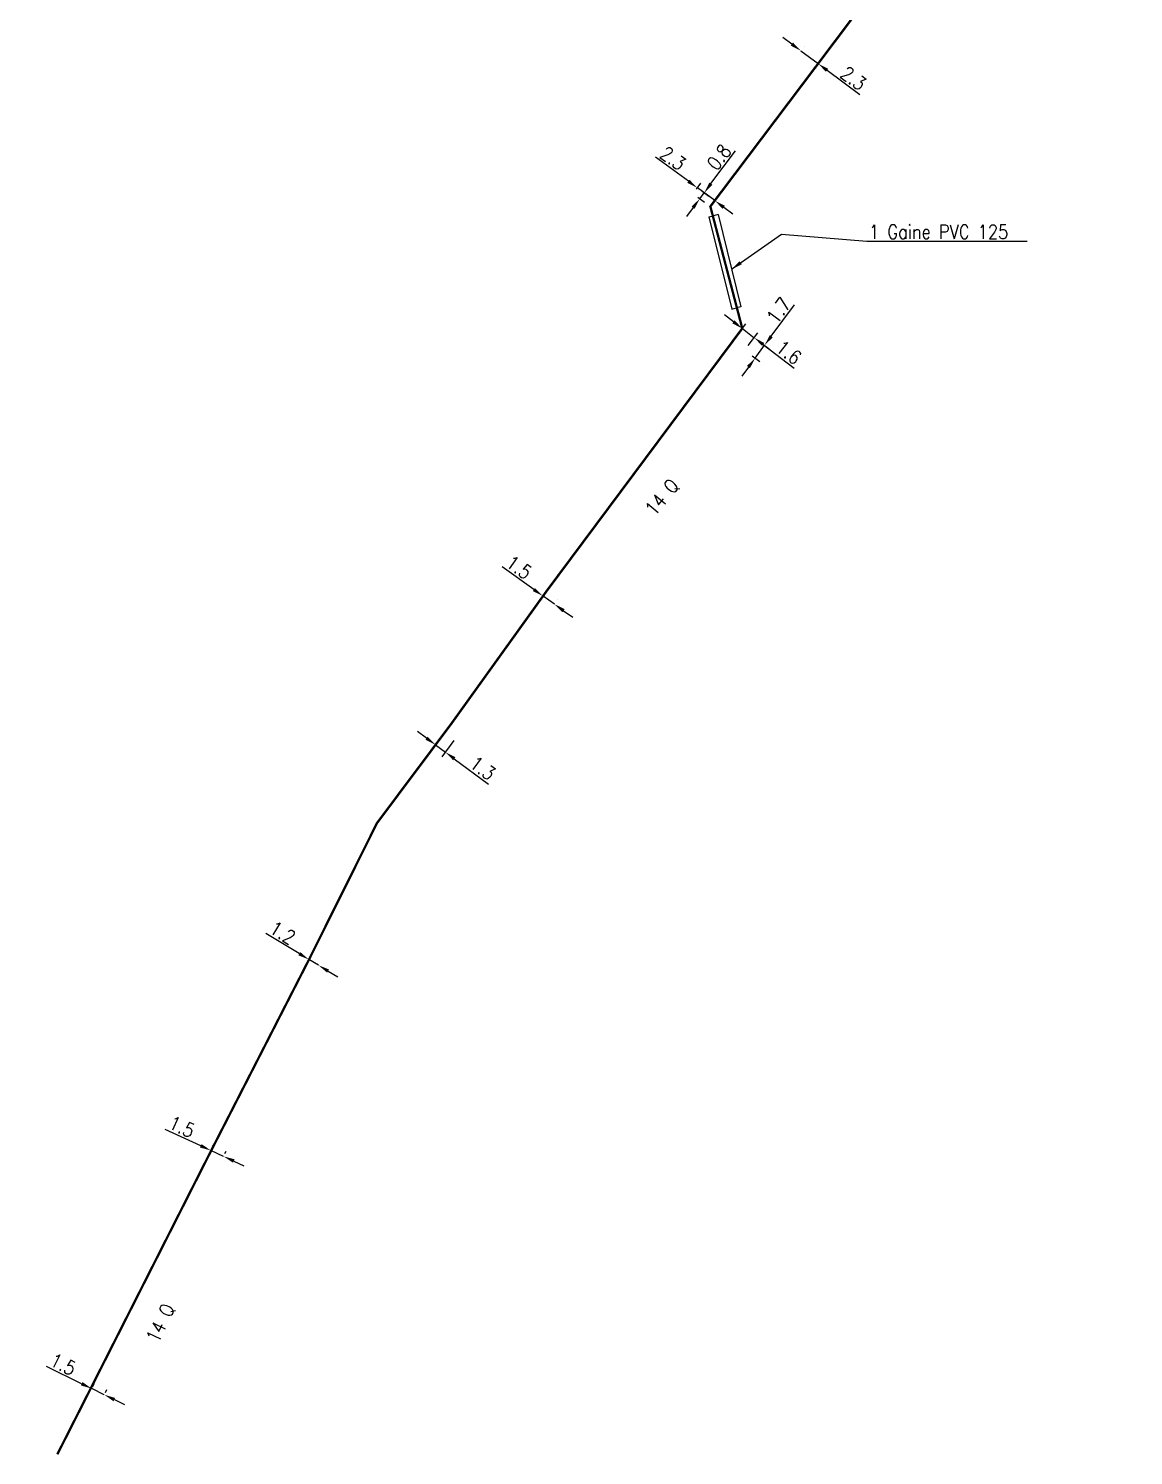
# Model space of a CAD drawing. Header units: millimetres. Extents: x 255000 to 256001, y 143000 to 143842.
# Drawn here: x 255881.9 to 256000.2, y 142999.6 to 143152.4 of the extents above; entities that cross this region are included whole.
import ezdxf
from ezdxf.enums import TextEntityAlignment as Align

# ---------------------------------------------------------------- set-up
doc = ezdxf.new("R2010")
doc.units = ezdxf.units.MM
doc.header["$MEASUREMENT"] = 0
doc.header["$PDMODE"] = 34
doc.linetypes.add('S_ST', pattern=[14, 8, -1.5, 0, -1.5, 0, -1.5, 0, -1.5])
doc.layers.get('DEFPOINTS').update_dxf_attribs({"linetype": 'CONTINUOUS'})
doc.layers.add('S_100', color=5, linetype='CONTINUOUS')
doc.layers.add('S_400', color=7, linetype='CONTINUOUS')
doc.styles.get("Standard").update_dxf_attribs({"font": 'romans.shx', "width": 0.85})
doc.dimstyles.get("Standard").update_dxf_attribs({"dimtxt": 1.5, "dimasz": 1.2, "dimexe": 0.625, "dimexo": 0.625, "dimgap": 0.25, "dimtad": 1, "dimdec": 1, "dimzin": 0, "dimdsep": 46, "dimtxsty": 'Standard', "dimcen": -0.5, "dimadec": 0, "dimazin": 0, "dimtfac": 1, "dimtdec": 1, "dimtmove": 0, "dimatfit": 3, "dimfxl": 1, "dimtolj": 1, "dimtzin": 0, "dimarcsym": 0})

# ---------------------------------------------------------------- blocks, each defined once
blk = doc.blocks.new('*D164')
at = {"layer": 'DEFPOINTS', "color": 0, "linetype": 'Continuous'}
for p in [(255926.73, 143077.43), (255925.44, 143075.69), (255927.77, 143076.65)]:
    blk.add_point(p, dxfattribs=at)
at = {"layer": 'S_100', "color": 0, "linetype": 'Continuous', "lineweight": -2}
for p, q in [((255924.48, 143076.4), (255923.51, 143077.11)), ((255926.36, 143076.92), (255925.07, 143075.18)), ((255925.44, 143075.69), (255926.49, 143074.91)), ((255927.4, 143076.15), (255926.11, 143074.41)), ((255927.45, 143074.2), (255931.1, 143071.49))]:
    blk.add_line(p, q, dxfattribs=at)
at = {"layer": 'S_100', "color": 0, "linetype": 'Continuous'}
for points in [[(255924.6, 143076.56), (255924.36, 143076.24), (255925.44, 143075.69)], [(255927.57, 143074.36), (255927.33, 143074.04), (255926.49, 143074.91)]]:
    blk.add_solid(points, dxfattribs=at)
at = {"layer": 'S_100', "color": 0, "linetype": 'Continuous', "insert": (255930.49, 143073.19), "char_height": 1.5, "attachment_point": 5, "rotation": 323.4694}
blk.add_mtext('\\A1;1.3', dxfattribs=at)
blk = doc.blocks.new('*D165')
at = {"layer": 'DEFPOINTS', "color": 0, "linetype": 'Continuous'}
for p in [(255911.87, 143052.71), (255911.87, 143052.71), (255912.9, 143052.09)]:
    blk.add_point(p, dxfattribs=at)
at = {"layer": 'S_100', "color": 0, "linetype": 'Continuous', "lineweight": -2}
for p, q in [((255910.85, 143053.33), (255907.26, 143055.49)), ((255912.9, 143052.09), (255911.87, 143052.71)), ((255913.93, 143051.47), (255914.96, 143050.85))]:
    blk.add_line(p, q, dxfattribs=at)
at = {"layer": 'S_100', "color": 0, "linetype": 'Continuous'}
for points in [[(255910.95, 143053.5), (255910.74, 143053.16), (255911.87, 143052.71)], [(255914.03, 143051.64), (255913.83, 143051.3), (255912.9, 143052.09)]]:
    blk.add_solid(points, dxfattribs=at)
at = {"layer": 'S_100', "color": 0, "linetype": 'Continuous', "insert": (255909.06, 143055.58), "char_height": 1.5, "attachment_point": 5, "rotation": 328.8752}
blk.add_mtext('\\A1;1.2', dxfattribs=at)
blk = doc.blocks.new('*D166')
at = {"layer": 'DEFPOINTS', "color": 0, "linetype": 'Continuous'}
for p in [(255901.25, 143031.98), (255901.38, 143032.26), (255902.61, 143031.35)]:
    blk.add_point(p, dxfattribs=at)
at = {"layer": 'S_100', "color": 0, "linetype": 'Continuous', "lineweight": -2}
for p, q in [((255900.29, 143032.76), (255896.49, 143034.52)), ((255901.52, 143032.55), (255901.64, 143032.83)), ((255902.74, 143031.63), (255901.38, 143032.26)), ((255902.88, 143031.92), (255903.01, 143032.2)), ((255903.83, 143031.13), (255904.92, 143030.62))]:
    blk.add_line(p, q, dxfattribs=at)
at = {"layer": 'S_100', "color": 0, "linetype": 'Continuous'}
for points in [[(255900.38, 143032.94), (255900.21, 143032.58), (255901.38, 143032.26)], [(255903.92, 143031.31), (255903.75, 143030.95), (255902.74, 143031.63)]]:
    blk.add_solid(points, dxfattribs=at)
at = {"layer": 'S_100', "color": 0, "linetype": 'Continuous', "insert": (255898.27, 143034.8), "char_height": 1.5, "attachment_point": 5, "rotation": 335.2044}
blk.add_mtext('\\A1;1.5', dxfattribs=at)
blk = doc.blocks.new('*D167')
at = {"layer": 'DEFPOINTS', "color": 0, "linetype": 'Continuous'}
for p in [(255888.46, 143006.44), (255888.62, 143006.76), (255889.81, 143005.78)]:
    blk.add_point(p, dxfattribs=at)
at = {"layer": 'S_100', "color": 0, "linetype": 'Continuous', "lineweight": -2}
for p, q in [((255887.54, 143007.29), (255883.77, 143009.12)), ((255889.97, 143006.11), (255888.62, 143006.76)), ((255888.73, 143007), (255888.89, 143007.32)), ((255890.08, 143006.34), (255890.24, 143006.67)), ((255891.05, 143005.58), (255892.13, 143005.06))]:
    blk.add_line(p, q, dxfattribs=at)
at = {"layer": 'S_100', "color": 0, "linetype": 'Continuous'}
for points in [[(255887.63, 143007.47), (255887.45, 143007.11), (255888.62, 143006.76)], [(255891.13, 143005.76), (255890.96, 143005.4), (255889.97, 143006.11)]]:
    blk.add_solid(points, dxfattribs=at)
at = {"layer": 'S_100', "color": 0, "linetype": 'Continuous', "insert": (255885.55, 143009.36), "char_height": 1.5, "attachment_point": 5, "rotation": 334.0925}
blk.add_mtext('\\A1;1.5', dxfattribs=at)
blk = doc.blocks.new('*D168')
at = {"layer": 'DEFPOINTS', "color": 0, "linetype": 'Continuous'}
for p in [(255936.95, 143091.62), (255936.95, 143091.61), (255938.17, 143090.74)]:
    blk.add_point(p, dxfattribs=at)
at = {"layer": 'S_100', "color": 0, "linetype": 'Continuous', "lineweight": -2}
for p, q in [((255935.98, 143092.32), (255932.57, 143094.75)), ((255937.31, 143092.12), (255937.32, 143092.13)), ((255938.17, 143090.75), (255936.95, 143091.62)), ((255938.53, 143091.25), (255938.54, 143091.26)), ((255939.15, 143090.05), (255940.13, 143089.35))]:
    blk.add_line(p, q, dxfattribs=at)
at = {"layer": 'S_100', "color": 0, "linetype": 'Continuous'}
for points in [[(255936.09, 143092.48), (255935.86, 143092.15), (255936.95, 143091.62)], [(255939.27, 143090.21), (255939.03, 143089.89), (255938.17, 143090.75)]]:
    blk.add_solid(points, dxfattribs=at)
at = {"layer": 'S_100', "color": 0, "linetype": 'Continuous', "insert": (255934.37, 143094.7), "char_height": 1.5, "attachment_point": 5, "rotation": 324.4612}
blk.add_mtext('\\A1;1.5', dxfattribs=at)
blk = doc.blocks.new('*D169')
at = {"layer": 'DEFPOINTS', "color": 0, "linetype": 'Continuous'}
for p in [(255959.85, 143119.07), (255960.68, 143118.47), (255958.84, 143117.71)]:
    blk.add_point(p, dxfattribs=at)
at = {"layer": 'S_100', "color": 0, "linetype": 'Continuous', "lineweight": -2}
for p, q in [((255961.39, 143119.43), (255963.88, 143122.8)), ((255959.67, 143117.1), (255960.68, 143118.47)), ((255960.35, 143118.7), (255961.18, 143118.09)), ((255959.34, 143117.34), (255960.17, 143116.73)), ((255958.95, 143116.13), (255958.24, 143115.17))]:
    blk.add_line(p, q, dxfattribs=at)
at = {"layer": 'S_100', "color": 0, "linetype": 'Continuous'}
for points in [[(255961.23, 143119.55), (255961.55, 143119.31), (255960.68, 143118.47)], [(255958.79, 143116.25), (255959.11, 143116.01), (255959.67, 143117.1)]]:
    blk.add_solid(points, dxfattribs=at)
at = {"layer": 'S_100', "color": 0, "linetype": 'Continuous', "insert": (255962.19, 143122.19), "char_height": 1.5, "attachment_point": 5, "rotation": 53.5602}
blk.add_mtext('\\A1;1.7', dxfattribs=at)
blk = doc.blocks.new('*D170')
at = {"layer": 'DEFPOINTS', "color": 0, "linetype": 'Continuous'}
for p in [(255958.3, 143120.25), (255957.27, 143118.91), (255958.54, 143117.93)]:
    blk.add_point(p, dxfattribs=at)
at = {"layer": 'S_100', "color": 0, "linetype": 'Continuous', "lineweight": -2}
for p, q in [((255957.34, 143120.98), (255956.39, 143121.71)), ((255957.65, 143119.4), (255958.67, 143120.75)), ((255958.3, 143120.25), (255959.57, 143119.28)), ((255958.92, 143118.43), (255959.95, 143119.78)), ((255960.52, 143118.55), (255963.85, 143116.01))]:
    blk.add_line(p, q, dxfattribs=at)
at = {"layer": 'S_100', "color": 0, "linetype": 'Continuous'}
for points in [[(255957.46, 143121.14), (255957.22, 143120.82), (255958.3, 143120.25)], [(255960.64, 143118.71), (255960.4, 143118.4), (255959.57, 143119.28)]]:
    blk.add_solid(points, dxfattribs=at)
at = {"layer": 'S_100', "color": 0, "linetype": 'Continuous', "insert": (255963.27, 143117.71), "char_height": 1.5, "attachment_point": 5, "rotation": 322.6599}
blk.add_mtext('\\A1;1.6', dxfattribs=at)
blk = doc.blocks.new('*D171')
at = {"layer": 'DEFPOINTS', "color": 0, "linetype": 'Continuous'}
for p in [(255953.51, 143135.33), (255954.22, 143134.8), (255953.03, 143134.69)]:
    blk.add_point(p, dxfattribs=at)
at = {"layer": 'S_100', "color": 0, "linetype": 'Continuous', "lineweight": -2}
for p, q in [((255954.93, 143135.77), (255957.55, 143139.27)), ((255953.74, 143134.16), (255954.22, 143134.8)), ((255954.01, 143134.96), (255954.72, 143134.43)), ((255953.02, 143133.2), (255952.3, 143132.24)), ((255953.53, 143134.32), (255954.24, 143133.79))]:
    blk.add_line(p, q, dxfattribs=at)
at = {"layer": 'S_100', "color": 0, "linetype": 'Continuous'}
for points in [[(255954.77, 143135.89), (255955.09, 143135.65), (255954.22, 143134.8)], [(255952.86, 143133.32), (255953.18, 143133.08), (255953.74, 143134.16)]]:
    blk.add_solid(points, dxfattribs=at)
at = {"layer": 'S_100', "color": 0, "linetype": 'Continuous', "insert": (255955.8, 143138.6), "char_height": 1.5, "attachment_point": 5, "rotation": 53.2378}
blk.add_mtext('\\A1;0.8', dxfattribs=at)
blk = doc.blocks.new('*D172')
at = {"layer": 'DEFPOINTS', "color": 0, "linetype": 'Continuous'}
for p in [(255953.03, 143134.69), (255954.89, 143133.33), (255955.34, 143133.95)]:
    blk.add_point(p, dxfattribs=at)
at = {"layer": 'S_100', "color": 0, "linetype": 'Continuous', "lineweight": -2}
for p, q in [((255952.52, 143136.02), (255948.99, 143138.61)), ((255953.4, 143135.19), (255953.86, 143135.82)), ((255955.34, 143133.95), (255953.49, 143135.31)), ((255955.26, 143133.83), (255955.71, 143134.46)), ((255956.31, 143133.24), (255957.28, 143132.53))]:
    blk.add_line(p, q, dxfattribs=at)
at = {"layer": 'S_100', "color": 0, "linetype": 'Continuous'}
for points in [[(255952.64, 143136.18), (255952.4, 143135.86), (255953.49, 143135.31)], [(255956.43, 143133.4), (255956.19, 143133.08), (255955.34, 143133.95)]]:
    blk.add_solid(points, dxfattribs=at)
at = {"layer": 'S_100', "color": 0, "linetype": 'Continuous', "insert": (255950.86, 143138.48), "char_height": 1.5, "attachment_point": 5, "rotation": 323.7605}
blk.add_mtext('\\A1;2.3', dxfattribs=at)
blk = doc.blocks.new('*D173')
at = {"layer": 'DEFPOINTS', "color": 0, "linetype": 'Continuous'}
for p in [(255964.55, 143149.98), (255966.4, 143148.61), (255966.41, 143148.62)]:
    blk.add_point(p, dxfattribs=at)
at = {"layer": 'S_100', "color": 0, "linetype": 'Continuous', "lineweight": -2}
for p, q in [((255963.6, 143150.71), (255962.63, 143151.42)), ((255964.92, 143150.48), (255964.93, 143150.49)), ((255964.56, 143149.99), (255966.41, 143148.62)), ((255966.77, 143149.11), (255966.78, 143149.12)), ((255967.37, 143147.91), (255970.88, 143145.3))]:
    blk.add_line(p, q, dxfattribs=at)
at = {"layer": 'S_100', "color": 0, "linetype": 'Continuous'}
for points in [[(255963.72, 143150.87), (255963.48, 143150.55), (255964.56, 143149.99)], [(255967.49, 143148.07), (255967.25, 143147.75), (255966.41, 143148.62)]]:
    blk.add_solid(points, dxfattribs=at)
at = {"layer": 'S_100', "color": 0, "linetype": 'Continuous', "insert": (255970.2, 143147.05), "char_height": 1.5, "attachment_point": 5, "rotation": 323.3881}
blk.add_mtext('\\A1;2.3', dxfattribs=at)

msp = doc.modelspace()

# ---------------------------------------------------------------- linework, layer by layer
at = {"layer": 'S_100', "linetype": 'S_ST', "const_width": 0.25, "flags": 128}
msp.add_lwpolyline([(255884.94, 142999.73), (255901.42, 143032.26), (255911.9, 143052.72), (255919.17, 143067.31), (255927.11, 143077.92), (255937.32, 143092.13), (255958.29, 143120.27), (255954.87, 143133.33), (255966.79, 143149.12), (255982.59, 143170.11), (255993.68, 143184.73), (255998.93, 143191.82), (256000.04, 143195.03), (255997.09, 143198.87), (255994.26, 143199.48), (255983.14, 143196.01), (255954.78, 143186.47), (255928.62, 143177.78), (255914.76, 143173.13), (255905.48, 143170.18), (255886.94, 143176.49), (255885.77, 143178.5), (255881.99, 143192.71), (255897.34, 143211.89), (255917.38, 143236.95), (255932.24, 143255.5), (255941.18, 143266.76), (255946.96, 143274.93), (255949.38, 143281.03), (255949.77, 143284.78), (255950.25, 143288.44), (255950.91, 143294.6), (255963.06, 143299.93), (255966.84, 143306.51), (255967.87, 143310.43), (255965.73, 143319.26), (255974.81, 143323.4), (255976.85, 143329.53), (255990.59, 143332.43), (255997.31, 143334.17), (255999.83, 143335.01)], dxfattribs=at)
at = {"layer": 'S_400', "color": 7, "linetype": 'CONTINUOUS'}
for p, q in [((255954.72, 143132.22), (255955.21, 143132.34)), ((255954.72, 143132.22), (255957.18, 143122.34)), ((255955.69, 143132.47), (255955.21, 143132.34)), ((255955.69, 143132.47), (255958.15, 143122.58)), ((255958.15, 143122.58), (255957.67, 143122.46)), ((255957.18, 143122.34), (255957.67, 143122.46))]:
    msp.add_line(p, q, dxfattribs=at)

# ---------------------------------------------------------------- texts
at = {"layer": 'S_100', "linetype": 'Continuous', "width": 0.85}
for rotation, p in [(50.157, (255949.74, 143102.17)), (64.0733, (255896.03, 143013.75))]:
    msp.add_text('14 Q', height=1.5, rotation=rotation, dxfattribs=at).set_placement(p, align=Align.MIDDLE)
at = {"layer": 'S_400', "linetype": 'Continuous', "insert": (255971.86, 143130.61), "char_height": 1.5, "attachment_point": 4}
msp.add_mtext('\\A1;1 Gaine PVC 125', dxfattribs=at)

# ---------------------------------------------------------------- dimensions: what is measured, and where the dimension line sits
at = {"layer": 'S_100', "linetype": 'Continuous'}
for base, p1, p2, angle, picture, middle in [((255966.41, 143148.62), (255964.55, 143149.98), (255966.4, 143148.61), 323.3881, '*D173', (255969.61, 143146.24)), ((255955.34, 143133.95), (255953.03, 143134.69), (255954.89, 143133.33), 323.7605, '*D172', (255950.27, 143137.67)), ((255954.22, 143134.8), (255953.03, 143134.69), (255953.51, 143135.33), 53.2378, '*D171', (255956.6, 143138)), ((255960.68, 143118.47), (255958.84, 143117.71), (255959.85, 143119.07), 53.5602, '*D169', (255962.99, 143121.6)), ((255958.3, 143120.25), (255958.54, 143117.93), (255957.27, 143118.91), 142.6599, '*D170', (255962.66, 143116.92)), ((255936.95, 143091.62), (255938.17, 143090.74), (255936.95, 143091.61), 144.4612, '*D168', (255933.78, 143093.88)), ((255925.44, 143075.69), (255927.77, 143076.65), (255926.73, 143077.43), 143.4694, '*D164', (255929.9, 143072.38)), ((255911.87, 143052.71), (255912.9, 143052.09), (255911.87, 143052.71), 148.8752, '*D165', (255908.54, 143054.72)), ((255901.38, 143032.26), (255902.61, 143031.35), (255901.25, 143031.98), 155.2044, '*D166', (255897.85, 143033.89)), ((255888.62, 143006.76), (255889.81, 143005.78), (255888.46, 143006.44), 154.0925, '*D167', (255885.11, 143008.46))]:
    dim = msp.add_linear_dim(base=base, p1=p1, p2=p2, angle=angle, dimstyle='Standard', dxfattribs=at)
    dim.commit()
    dim.dimension.update_dxf_attribs({"geometry": picture, "text_midpoint": middle, "dimtype": 161})

# ---------------------------------------------------------------- leaders
at = {"layer": 'S_400', "linetype": 'Continuous', "annotation_type": 0, "has_hookline": 1, "hookline_direction": 0, "text_width": 16.94}
msp.add_leader([(255957.14, 143126.6), (255962.49, 143130.36), (255971.61, 143129.61)], dimstyle='Standard', dxfattribs=at)

doc.saveas('drawing.dxf')
